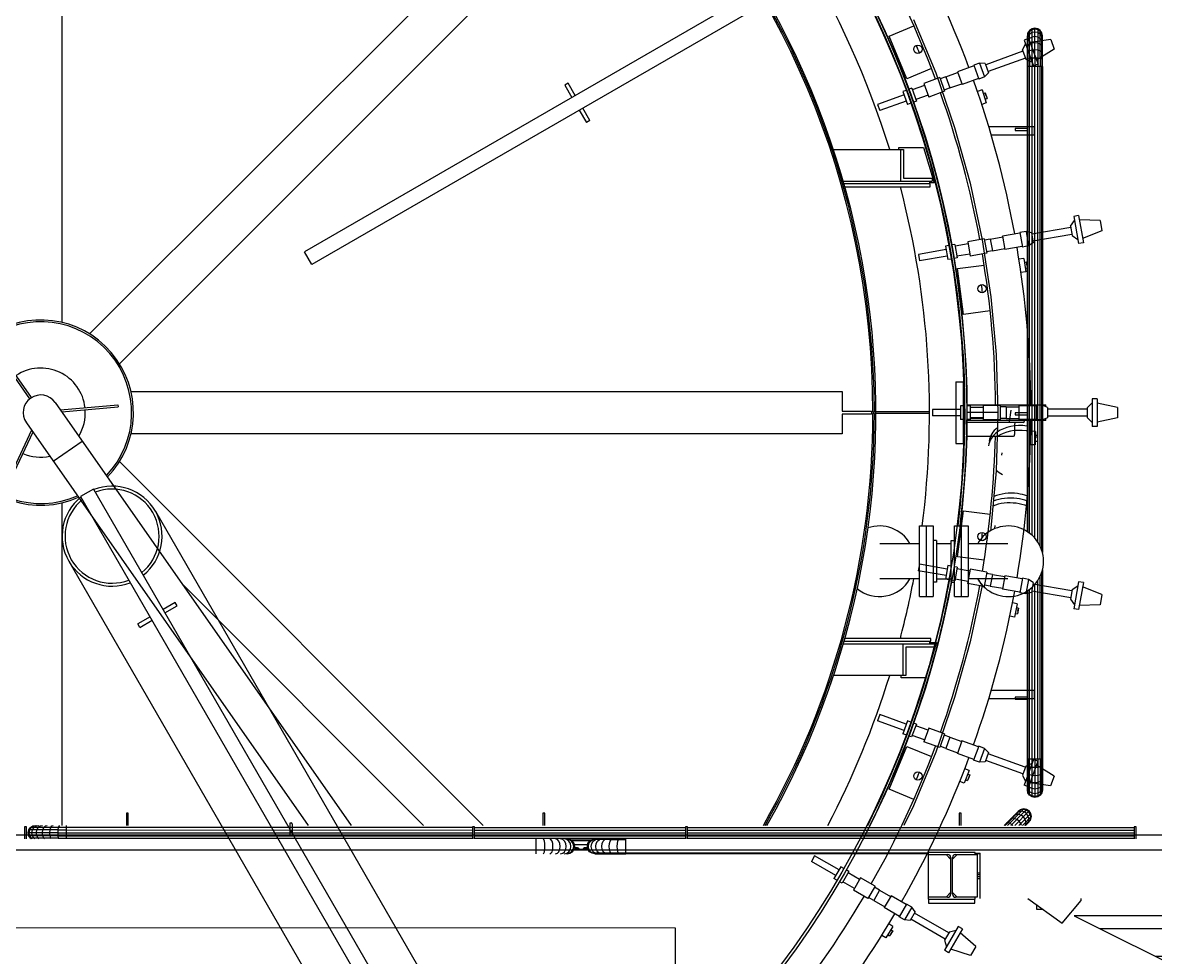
# Model space of a CAD drawing. Header units: metres. Extents: x 0 to 63075, y 0 to 44550.
# Drawn here: x 56861 to 57412, y 41382 to 41837 of the extents above; entities that cross this region are included whole.
import ezdxf

# ---------------------------------------------------------------- set-up
doc = ezdxf.new("R2010")
doc.units = ezdxf.units.M
doc.header["$LTSCALE"] = 75
for name, color, linetype in [('GSB', 7, 'Continuous'), ('ML6', 1, 'Continuous'), ('SDM', 7, 'Continuous'), ('SL1', 8, 'Continuous')]:
    doc.layers.add(name, color=color, linetype=linetype)
doc.styles.add('ROMANS', font='ROMANS.SHX')
doc.dimstyles.new('75___1-75', dxfattribs={"dimscale": 75, "dimtxt": 2.5, "dimasz": 2, "dimexe": 1.5, "dimexo": 1, "dimgap": 0.5, "dimtad": 1, "dimdec": 0, "dimzin": 12, "dimtxsty": 'ROMANS', "dimcen": 0, "dimclrd": 256, "dimclre": 256, "dimclrt": 3, "dimazin": 3, "dimtfac": 1, "dimtdec": 0, "dimtmove": 0, "dimatfit": 0, "dimfxl": 1, "dimlwd": -1, "dimlwe": -1, "dimarcsym": 0})

# ---------------------------------------------------------------- blocks, each defined once
blk = doc.blocks.new('A$C6bae614f')
at = {"layer": 'SL1'}
h = blk.add_hatch(dxfattribs=at)
h.set_pattern_fill('_USER', color=256, scale=90, angle=-0.0019, style=0, pattern_type=0)
h.set_pattern_definition([(359.99813, (316281.97, -18363.04), (0.00294, 90), [])])
h.paths.add_polyline_path([(399710.1, 50524), (396216.1, 50524.1), (396991.5, 50137.4), (397400.3, 49635.6), (398015.3, 49509.6), (398627.6, 49652.2), (399127.1, 50189.3)])
for p, q in [((392937.4, 54748.9), (392937.4, 52445.8)), ((393027.4, 52408.5), (394656, 54037)), ((394752.5, 53940.4), (393123.9, 52311.9)), ((395446.8, 53669.7), (393723.1, 52674.5)), ((395471, 53627.8), (393747.2, 52632.7)), ((395696.1, 53426.4), (395767.8, 53253.5)), ((395616.7, 53372.8), (395697, 53406.1)), ((396066.6, 53383.3), (396064.7, 53373.9)), ((396071.9, 53391.2), (396066.6, 53383.3)), ((396071.9, 53388.2), (396066.6, 53380.5)), ((396066.6, 53298.3), (396066.6, 53383.3)), ((396079.8, 53396.5), (396071.9, 53391.2)), ((396079.8, 53393.4), (396071.9, 53388.2)), ((396071.9, 53388.2), (396071.9, 53391.2)), ((396071.9, 53300), (396071.9, 53388.2)), ((396079.8, 53384.3), (396071.9, 53379.6)), ((396089.1, 53398.3), (396079.8, 53396.5)), ((396079.8, 53393.4), (396079.8, 53396.5)), ((396089.1, 53395.2), (396079.8, 53393.4)), ((396079.8, 53301.2), (396079.8, 53393.4)), ((396089.1, 53386), (396079.8, 53384.3)), ((396098.5, 53396.5), (396089.1, 53398.3)), ((396089.1, 53395.2), (396089.1, 53398.3)), ((396089.1, 53301.6), (396089.1, 53395.2)), ((396098.5, 53393.4), (396089.1, 53395.2)), ((396098.5, 53384.3), (396089.1, 53386)), ((396106.4, 53391.2), (396098.5, 53396.5)), ((396098.5, 53396.5), (396098.5, 53301.2)), ((396106.4, 53388.2), (396098.5, 53393.4)), ((396106.4, 53379.6), (396098.5, 53384.3)), ((396111.7, 53383.3), (396106.4, 53391.2)), ((396106.4, 53388.2), (396106.4, 53391.2)), ((396111.7, 53380.5), (396106.4, 53388.2)), ((396106.4, 53379.6), (396106.4, 53388.2)), ((396113.5, 53373.9), (396111.7, 53383.3)), ((396111.7, 53380.5), (396111.7, 53383.3)), ((395674.1, 53234.2), (395616.7, 53372.8)), ((396048.8, 53327.4), (396058.3, 53347.8)), ((396068.8, 53365.4), (396053.9, 53360)), ((396053.9, 53360), (396084.3, 53276.5)), ((396066.6, 53380.5), (396064.7, 53371.4)), ((396064.7, 53371.4), (396064.7, 53373.9)), ((396066.6, 53372.4), (396064.7, 53364)), ((396064.7, 53352.1), (396064.7, 53371.4)), ((396066.6, 53359.4), (396064.7, 53352.1)), ((396064.7, 53336.3), (396064.7, 53352.1)), ((396071.9, 53379.6), (396066.6, 53372.4)), ((396071.9, 53365.6), (396066.6, 53359.4)), ((396071.9, 53347), (396066.6, 53342.1)), ((396068.8, 53365.4), (396099.2, 53281.9)), ((396079.8, 53369.7), (396071.9, 53365.6)), ((396079.8, 53350.3), (396071.9, 53347)), ((396140.2, 53362), (396073.5, 53352.5)), ((396089.1, 53371.2), (396079.8, 53369.7)), ((396089.1, 53351.5), (396079.8, 53350.3)), ((396098.5, 53369.7), (396089.1, 53371.2)), ((396098.5, 53350.3), (396089.1, 53351.5)), ((396106.4, 53365.6), (396098.5, 53369.7)), ((396106.4, 53347), (396098.5, 53350.3)), ((396111.7, 53372.4), (396106.4, 53379.6)), ((396106.4, 53300), (396106.4, 53379.6)), ((396111.7, 53359.4), (396106.4, 53365.6)), ((396111.7, 53342.1), (396106.4, 53347)), ((396113.5, 53371.4), (396111.7, 53380.5)), ((396111.7, 53372.4), (396111.7, 53380.5)), ((396111.7, 53298.3), (396111.7, 53372.4)), ((396113.5, 53364), (396111.7, 53372.4)), ((396113.5, 53352.1), (396111.7, 53359.4)), ((396113.5, 53371.4), (396113.5, 53373.9)), ((396113.5, 53364), (396113.5, 53371.4)), ((396113.5, 53296.2), (396113.5, 53364)), ((396140.2, 53362), (396151.7, 53330.4)), ((396050.2, 53323.6), (395929.7, 53279.8)), ((396048.8, 53327.4), (396059.4, 53298.2)), ((396066.6, 53342.1), (396064.7, 53336.3)), ((396064.7, 53296.2), (396064.7, 53336.3)), ((396066.6, 53321.4), (396064.7, 53317.3)), ((396071.9, 53324.8), (396066.6, 53321.4)), ((396079.8, 53327.1), (396071.9, 53324.8)), ((396089.1, 53327.9), (396079.8, 53327.1)), ((396098.5, 53327.1), (396089.1, 53327.9)), ((396151.7, 53330.4), (396094.5, 53294.8)), ((396106.4, 53324.8), (396098.5, 53327.1)), ((396111.7, 53321.4), (396106.4, 53324.8)), ((396113.5, 53336.3), (396111.7, 53342.1)), ((396113.5, 53317.3), (396111.7, 53321.4)), ((395891.4, 53277), (395838, 53257.5)), ((395909.9, 53285.7), (395890.8, 53278.7)), ((395890.8, 53278.7), (395907.1, 53233.9)), ((395909.9, 53285.7), (395926.2, 53240.8)), ((395928.1, 53284.3), (395909.9, 53285.7)), ((395928.1, 53284.3), (395939.3, 53253.6)), ((396058.1, 53301.9), (395937.6, 53258.1)), ((396059.4, 53298.2), (396079.9, 53288.7)), ((396064.7, 53296.2), (396066.6, 53298.3)), ((396064.7, 53296.2), (396066.6, 53294.1)), ((396064.7, 53273.9), (396064.7, 53296.2)), ((396064.7, 51768.2), (396064.7, 53273.9)), ((396066.6, 53273.9), (396064.7, 53273.9)), ((396071.9, 53300), (396066.6, 53298.3)), ((396066.6, 53298.3), (396066.6, 53273.9)), ((396066.6, 51766.9), (396066.6, 53273.9)), ((396071.9, 53273.9), (396066.6, 53273.9)), ((396071.8, 51763.2), (396071.9, 53273.9)), ((396079.8, 53301.2), (396071.9, 53300)), ((396071.9, 53300), (396071.9, 53273.9)), ((396079.8, 53273.9), (396071.9, 53273.9)), ((396089.1, 53301.6), (396079.8, 53301.2)), ((396079.8, 53301.2), (396079.8, 53273.9)), ((396079.8, 51756.6), (396079.8, 53273.9)), ((396089.1, 53273.9), (396079.8, 53273.9)), ((396099.2, 53281.9), (396084.3, 53276.5)), ((396098.5, 53301.2), (396089.1, 53301.6)), ((396089.1, 53301.6), (396089.1, 53273.9)), ((396111.7, 53273.9), (396089.1, 53273.9)), ((396089.1, 51747), (396089.1, 53273.9)), ((396098.4, 51734.6), (396098.5, 53273.9)), ((396098.5, 53301.2), (396098.5, 53273.9)), ((396106.4, 53300), (396098.5, 53301.2)), ((396106.3, 51720.3), (396106.4, 53273.9)), ((396106.4, 53300), (396106.4, 53273.9)), ((396111.7, 53298.3), (396106.4, 53300)), ((396111.6, 51706.7), (396111.7, 53273.9)), ((396113.5, 53296.2), (396111.7, 53298.3)), ((396111.7, 53298.3), (396111.7, 53273.9)), ((396113.5, 53273.9), (396111.7, 53273.9)), ((396113.5, 53273.9), (396113.5, 53296.2)), ((396113.5, 53273.9), (396113.5, 51700.1)), ((395754.4, 53267.5), (395674.1, 53234.2)), ((395780.7, 53238.3), (395729.7, 53219.7)), ((395767.8, 53253.5), (395828.8, 53076.5)), ((395780.7, 53238.3), (395796.8, 53194.1)), ((395800.4, 53240.7), (395782.3, 53234.1)), ((395800.4, 53240.7), (395838.9, 53254.9)), ((395800.4, 53240.7), (395813.5, 53204.9)), ((395838, 53257.5), (395853, 53216.2)), ((395906.5, 53235.6), (395853, 53216.2)), ((395926.2, 53240.8), (395907.1, 53233.9)), ((395939.3, 53253.6), (395926.2, 53240.8)), ((394577.2, 53220.6), (394566.2, 53214.2)), ((394566.2, 53214.2), (394589.1, 53174.5)), ((394600.1, 53180.8), (394577.2, 53220.6)), ((395690, 53203.9), (395680.5, 53200.5)), ((395690, 53203.9), (395705.2, 53162.1)), ((395732, 53213.4), (395691.9, 53198.8)), ((395729.7, 53219.7), (395745.8, 53175.5)), ((395813.5, 53204.9), (395795.3, 53198.3)), ((395813.5, 53204.9), (395852.1, 53218.8)), ((395918, 53198.5), (395903, 53193.6)), ((395918, 53198.5), (395931.7, 53156.7)), ((395665.3, 53182.6), (395579.5, 53151.4)), ((395672.6, 53162.6), (395586.8, 53131.4)), ((395671.6, 53197.2), (395661.3, 53193.5)), ((395661.3, 53193.5), (395676.6, 53151.7)), ((395705.2, 53162.1), (395695.7, 53158.7)), ((395743.5, 53181.9), (395703.4, 53167.3)), ((395796.8, 53194.1), (395745.8, 53175.5)), ((395921.9, 53186.8), (395928.4, 53189)), ((395927.8, 53168.5), (395934.4, 53170.6)), ((395928.4, 53189), (395934.4, 53170.6)), ((395931.5, 53179.8), (395928.4, 53189)), ((395931.5, 53179.8), (395934.4, 53170.6)), ((394613.3, 53132.7), (394636.2, 53093)), ((394647.2, 53099.3), (394624.3, 53139)), ((395579.5, 53151.4), (395586.8, 53131.4)), ((395686.8, 53155.4), (395676.6, 53151.7)), ((395931.7, 53156.7), (395916.9, 53151.9)), ((394647.2, 53099.3), (394636.2, 53093)), ((395828.8, 53076.5), (395879.1, 52896.2)), ((396087.7, 53078.9), (395939.9, 53078.9)), ((395947.4, 53053.5), (396087.7, 53053.5)), ((396025.6, 53073.9), (396025.6, 53067.6)), ((396064.7, 53073.9), (396025.6, 53073.9)), ((396025.6, 53067.6), (396064.7, 53067.6)), ((396087.7, 53053.5), (396087.7, 53078.9)), ((395436.6, 53005.2), (395663.8, 53005.2)), ((395647.9, 53012.2), (395727.9, 53012.2)), ((395647.9, 53005.2), (395647.9, 53012.2)), ((395654.2, 53005.2), (395654.2, 52903.6)), ((395663.8, 53005.2), (395663.8, 52913.1)), ((395727.9, 53012.2), (395762.9, 52897.2)), ((395663.8, 52913.1), (395755.8, 52913.1)), ((395755.8, 52913.1), (395755.8, 52903.6)), ((395468.1, 52903.6), (395755.8, 52903.6)), ((395750.1, 52894), (395470.8, 52894.1)), ((395473.5, 52884.5), (395750.1, 52884.5)), ((395747.6, 52903.6), (395747.6, 52894)), ((395762.9, 52897.2), (395747.6, 52897.2)), ((395750.1, 52884.5), (395750.1, 52894)), ((395879.1, 52896.2), (395918.4, 52713.1)), ((396204.3, 52757.4), (396217.3, 52775.8)), ((396230.6, 52791.4), (396215, 52788.6)), ((396215, 52788.6), (396230.4, 52701.1)), ((396230.6, 52791.4), (396246, 52703.8)), ((396300.3, 52775.6), (396233, 52777.8)), ((396300.3, 52775.6), (396306.1, 52742.5)), ((395944.7, 52715.2), (395985, 52722.5)), ((396040.6, 52735.1), (395984.5, 52725.2)), ((395984.5, 52725.2), (395992.2, 52681.9)), ((396060.3, 52740.5), (396040.3, 52736.9)), ((396040.3, 52736.9), (396048.6, 52689.9)), ((396060.3, 52740.5), (396068.6, 52693.4)), ((396078, 52735.9), (396060.3, 52740.5)), ((396078, 52735.9), (396083.6, 52703.8)), ((396205, 52753.5), (396078.8, 52731.2)), ((396209, 52730.7), (396082.8, 52708.5)), ((396204.3, 52757.4), (396209.7, 52726.8)), ((396209.7, 52726.8), (396228.2, 52713.9)), ((396306.1, 52742.5), (396243.6, 52717.4)), ((395810.2, 52694.7), (395799.5, 52692.8)), ((395799.5, 52692.8), (395807.2, 52649)), ((395829.5, 52698.1), (395819.6, 52696.4)), ((395829.5, 52698.1), (395837.3, 52654.3)), ((395872.5, 52700.2), (395830.5, 52692.7)), ((395924.8, 52716.2), (395871.4, 52706.8)), ((395871.4, 52706.8), (395879.5, 52660.5)), ((395918.4, 52713.1), (395946.5, 52528.1)), ((395924.8, 52716.2), (395933, 52669.9)), ((395944.7, 52715.2), (395925.6, 52711.8)), ((395944.7, 52715.2), (395951.3, 52677.7)), ((395951.3, 52677.7), (395991.7, 52684.6)), ((396048.2, 52691.8), (395992.2, 52681.9)), ((396068.6, 52693.4), (396048.6, 52689.9)), ((396083.6, 52703.8), (396068.6, 52693.4)), ((396246, 52703.8), (396230.4, 52701.1)), ((393747.2, 52632.7), (393723.1, 52674.5)), ((395801.5, 52681.4), (395711.6, 52665.6)), ((395711.6, 52665.6), (395715.3, 52644.6)), ((395805.2, 52660.5), (395715.3, 52644.6)), ((395818, 52650.9), (395807.2, 52649)), ((395837.3, 52654.3), (395827.3, 52652.6)), ((395878.4, 52667.1), (395836.3, 52659.7)), ((395933, 52669.9), (395879.5, 52660.5)), ((395951.3, 52677.7), (395932.2, 52674.3)), ((396053.2, 52653.2), (396037.5, 52651)), ((396053.2, 52653.2), (396059.3, 52609.7)), ((395838.6, 52620.1), (395924.8, 52631.5)), ((395858.2, 52471.4), (395838.6, 52620.1)), ((396054.9, 52641), (396061.7, 52642)), ((396057.6, 52621.9), (396064.4, 52622.8)), ((396061.7, 52642), (396064.4, 52622.8)), ((396063.1, 52632.4), (396061.7, 52642)), ((396063.1, 52632.4), (396064.4, 52622.8)), ((396059.3, 52609.7), (396044, 52607.5)), ((395946.5, 52528.1), (395963.5, 52341.6)), ((395944.4, 52482.8), (395858.2, 52471.4)), ((392833.7, 52198.6), (392722.6, 52357.3)), ((392838.9, 52202.3), (392727.8, 52360.9)), ((395963.5, 52341.6), (395969.1, 52154.5)), ((395832.5, 52253.5), (395857.9, 52253.5)), ((395832.5, 52253.5), (395832.5, 52053.5)), ((395857.9, 52053.5), (395857.9, 52253.5)), ((393161.2, 52221.9), (395464.3, 52221.8)), ((395464.3, 52221.8), (395464.3, 52158.3)), ((392838.9, 52202.3), (392833.7, 52198.6)), ((392915.9, 52186.4), (393874.7, 50817)), ((392932.7, 52162.4), (393118.7, 52178.7)), ((392936.9, 52156.4), (393119.3, 52172.3)), ((393118.7, 52178.7), (393119.3, 52172.3)), ((395848.6, 52175.8), (395848.6, 52131.3)), ((395859.5, 52175.8), (395848.6, 52175.8)), ((395869, 52178.9), (396124.1, 52178.9)), ((395879.1, 52175.8), (395869, 52175.8)), ((395879.1, 52175.8), (395879.1, 52131.3)), ((395921.8, 52177), (395921.8, 52130)), ((395976.1, 52177), (395921.8, 52177)), ((395976.1, 52177), (395976.1, 52130)), ((395995.5, 52172.6), (395976.1, 52172.6)), ((395995.5, 52172.6), (396036.5, 52172.7)), ((395995.5, 52172.6), (395995.5, 52134.5)), ((396036.5, 52175.5), (396036.5, 52131.5)), ((396093.4, 52175.5), (396036.5, 52175.5)), ((396093.4, 52177.4), (396093.4, 52129.7)), ((396113.7, 52177.4), (396093.4, 52177.4)), ((396113.7, 52177.4), (396113.7, 52129.7)), ((396130.3, 52169.8), (396113.7, 52177.4)), ((396124.1, 52172.7), (396124.1, 52178.9)), ((396258.5, 52169.1), (396274.4, 52185)), ((396274.4, 52198), (396274.4, 52109.1)), ((396290.3, 52198), (396274.4, 52198)), ((396290.3, 52198), (396290.3, 52109.1)), ((396356.2, 52170.3), (396290.3, 52184.2)), ((395464.3, 52158.3), (395559.6, 52158.3)), ((395464.3, 52148.8), (395464.3, 52085.3)), ((395559.6, 52148.8), (395464.3, 52148.8)), ((395559.6, 52158.3), (395559.6, 52148.8)), ((395564.3, 52155.9), (395569.1, 52155.9)), ((395569.1, 52151.2), (395564.3, 52151.2)), ((395574.1, 52156.7), (395747.6, 52156.7)), ((395747.6, 52150.4), (395574.1, 52150.4)), ((395757.3, 52164.2), (395757.3, 52142.9)), ((395848.6, 52164.1), (395757.3, 52164.2)), ((395848.6, 52142.9), (395757.3, 52142.9)), ((395969.1, 52153.5), (395869.1, 52153.5)), ((395921.8, 52170.3), (395879.1, 52170.3)), ((395921.8, 52136.8), (395879.1, 52136.8)), ((395921.8, 52134.5), (395879.1, 52134.5)), ((395969.1, 52152.5), (395963.4, 51965.4)), ((395969.1, 52154.5), (395969.1, 52153.5)), ((395969.1, 52153.5), (395969.1, 52152.5)), ((395995.5, 52134.5), (395976.1, 52134.5)), ((395995.5, 52134.5), (396036.5, 52134.3)), ((396007, 52123), (396012.3, 52161.4)), ((396025.6, 52152.8), (396025.6, 52146.5)), ((396064.7, 52152.8), (396025.6, 52152.8)), ((396025.6, 52146.5), (396064.7, 52146.5)), ((396130.3, 52137.2), (396113.7, 52129.7)), ((396124.1, 52128.1), (396124.1, 52134.4)), ((396130.3, 52169.8), (396130.3, 52137.2)), ((396258.5, 52165.1), (396130.3, 52165.1)), ((396258.5, 52142), (396130.3, 52142)), ((396258.5, 52169.1), (396258.5, 52138)), ((396258.5, 52138), (396274.4, 52122.1)), ((396356.2, 52136.7), (396290.3, 52122.9)), ((396356.2, 52170.3), (396356.2, 52136.7)), ((392822.3, 52120.9), (393735.2, 50817)), ((395859.5, 52131.3), (395848.6, 52131.3)), ((396051.4, 52121.8), (395868.9, 52121.8)), ((395879.1, 52131.3), (395869, 52131.3)), ((396124.1, 52128.1), (395869, 52128.1)), ((395976.1, 52130), (395921.8, 52130)), ((396023.5, 52115.8), (396023.5, 52082.3)), ((396093.4, 52131.5), (396036.5, 52131.5)), ((396054.9, 52126.8), (396054.9, 52128.1)), ((396113.7, 52129.7), (396093.4, 52129.7)), ((396290.3, 52109.1), (396274.4, 52109.1)), ((392839.1, 52096.8), (392760.2, 51927.6)), ((392843.3, 52090.8), (392766, 51925)), ((392940.8, 52017.8), (393003.3, 52061.6)), ((395464.3, 52085.3), (393161.2, 52085.4)), ((395868.1, 52077.3), (396020, 52077.3)), ((396091.5, 52092.7), (396075.7, 52093.3)), ((396091.5, 52092.7), (396090, 52048.8)), ((396090.5, 52061.1), (396097.4, 52060.8)), ((396091.1, 52080.4), (396098, 52080.2)), ((396098, 52080.2), (396097.4, 52060.8)), ((396097.8, 52070.5), (396097.4, 52060.8)), ((396097.8, 52070.5), (396098, 52080.2)), ((395832.5, 52053.5), (395857.9, 52053.5)), ((396090, 52048.8), (396074.6, 52049.3)), ((392909.7, 51996), (392940.8, 52017.8)), ((393123.9, 51995.3), (394302.2, 50817)), ((395981.9, 52016.1), (395983, 52023.8)), ((395963.4, 51965.4), (395946.5, 51779)), ((393040, 51905.9), (392998.2, 51881.7)), ((392998.2, 51881.7), (394343.3, 49551.7)), ((393040, 51905.9), (394385.1, 49575.9)), ((392937.4, 51861.5), (392937.3, 50817)), ((393240.3, 51834.6), (394502.3, 49648.5)), ((395838.6, 51686.9), (395858.2, 51835.7)), ((395858.2, 51835.7), (395944.4, 51824.3)), ((395715.1, 51557.9), (395715.2, 51786.5)), ((395715.2, 51786.5), (395759.8, 51786.5)), ((395737.5, 51557.9), (395737.5, 51786.5)), ((395759.8, 51786.5), (395759.8, 51557.9)), ((395828.3, 51786.5), (395873, 51786.5)), ((395828.3, 51557.9), (395828.3, 51786.5)), ((395850.7, 51786.5), (395850.7, 51557.9)), ((395873, 51786.5), (395873, 51557.9)), ((395946.5, 51779), (395945.3, 51771)), ((395959.5, 51778), (395960.9, 51787.6)), ((395770.8, 51739.6), (395759.8, 51739.6)), ((395770.8, 51739.6), (395770.8, 51604.7)), ((395817.4, 51604.7), (395817.4, 51739.6)), ((395817.4, 51739.6), (395828.3, 51739.6)), ((395586.5, 51729.3), (395715.1, 51729.3)), ((395770.8, 51729.3), (395817.4, 51729.3)), ((395873, 51729.3), (396001.6, 51729.3)), ((392959.8, 51672.7), (394221.9, 49486.6)), ((395715.2, 51662.5), (395711.5, 51641.5)), ((395805.2, 51646.6), (395715.2, 51662.5)), ((395807.2, 51658.1), (395799.5, 51614.2)), ((395817.9, 51656.2), (395807.2, 51658.1)), ((395924.8, 51675.6), (395838.6, 51686.9)), ((395801.5, 51625.7), (395711.5, 51641.5)), ((395837.2, 51652.8), (395827.3, 51654.5)), ((395837.2, 51652.8), (395829.5, 51608.9)), ((395878.3, 51640), (395836.3, 51647.4)), ((395879.5, 51646.6), (395871.3, 51600.3)), ((395933, 51637.1), (395879.5, 51646.6)), ((395933, 51637.1), (395924.8, 51590.9)), ((395951.3, 51629.4), (395932.2, 51632.8)), ((395951.3, 51629.4), (395944.6, 51591.9)), ((395951.3, 51629.4), (395991.7, 51622.4)), ((395992.2, 51625.2), (395984.5, 51581.9)), ((396048.2, 51615.3), (395992.2, 51625.2)), ((396106.3, 51031.7), (396106.3, 51624.1)), ((396111.6, 51031.7), (396111.6, 51637.7)), ((396113.5, 51644.2), (396113.5, 51031.7)), ((394109.1, 50817), (393327.3, 51598.9)), ((395715.1, 51615), (395586.5, 51615)), ((395770.8, 51604.7), (395759.8, 51604.7)), ((395770.8, 51615), (395817.4, 51615)), ((395810.2, 51612.3), (395799.5, 51614.2)), ((395817.4, 51604.7), (395828.3, 51604.7)), ((395829.5, 51608.9), (395819.6, 51610.7)), ((395872.5, 51606.9), (395830.4, 51614.3)), ((395924.8, 51590.9), (395871.3, 51600.3)), ((396001.6, 51615), (395873, 51615)), ((395918.3, 51593.9), (395879, 51410.9)), ((395918.5, 51594.9), (395918.3, 51593.9)), ((395944.6, 51591.9), (395925.6, 51595.2)), ((395944.6, 51591.9), (395985, 51584.6)), ((396048.5, 51617.2), (396040.2, 51570.1)), ((396068.5, 51613.6), (396048.5, 51617.2)), ((396068.5, 51613.6), (396060.2, 51566.6)), ((396083.6, 51603.3), (396068.5, 51613.6)), ((396083.6, 51603.3), (396077.9, 51571.2)), ((396079.7, 51031.7), (396079.7, 51587.8)), ((396209, 51576.3), (396082.8, 51598.6)), ((396089.1, 51031.7), (396089.1, 51597.4)), ((396098.4, 51031.7), (396098.4, 51609.8)), ((396209.7, 51580.3), (396228.1, 51593.2)), ((396230.4, 51606), (396215, 51518.4)), ((396246, 51603.2), (396230.4, 51606)), ((396246, 51603.2), (396230.5, 51515.7)), ((396306.1, 51564.5), (396243.6, 51589.7)), ((395715.1, 51557.9), (395759.8, 51557.9)), ((395828.3, 51557.9), (395873, 51557.9)), ((396040.6, 51572), (395984.5, 51581.9)), ((396060.2, 51566.6), (396040.2, 51570.1)), ((396077.9, 51571.2), (396060.2, 51566.6)), ((396064.7, 51031.7), (396064.7, 51576.2)), ((396066.5, 51031.7), (396066.5, 51577.4)), ((396071.8, 51031.7), (396071.8, 51581.2)), ((396205, 51553.6), (396078.8, 51575.8)), ((396209.7, 51580.3), (396204.3, 51549.7)), ((396204.3, 51549.7), (396217.2, 51531.2)), ((396306.1, 51564.5), (396300.3, 51531.4)), ((393304.7, 51539.1), (393265, 51516.2)), ((393271.3, 51505.2), (393311.1, 51528.1)), ((393311.1, 51528.1), (393304.7, 51539.1)), ((396032, 51534.1), (396016.5, 51537.4)), ((396032, 51534.1), (396022.9, 51491.1)), ((396029.4, 51522), (396036.2, 51520.6)), ((396036.2, 51520.6), (396032.2, 51501.7)), ((396034.3, 51511.1), (396032.2, 51501.7)), ((396034.3, 51511.1), (396036.2, 51520.6)), ((396230.5, 51515.7), (396215, 51518.4)), ((396300.3, 51531.4), (396232.9, 51529.2)), ((393223.2, 51492), (393183.5, 51469.1)), ((393189.8, 51458.1), (393229.5, 51481)), ((396022.9, 51491.1), (396007.7, 51494.3)), ((396025.5, 51503.1), (396032.2, 51501.7)), ((393189.8, 51458.1), (393183.5, 51469.1)), ((395763.4, 51403.5), (395468, 51403.5)), ((395470.7, 51413), (395752.5, 51413)), ((395752.5, 51422.6), (395473.4, 51422.6)), ((395661.8, 51403.5), (395661.8, 51301.9)), ((395770.8, 51409.5), (395735.8, 51294.5)), ((395747.6, 51413), (395747.6, 51403.5)), ((395747.6, 51409.5), (395770.8, 51409.5)), ((395752.5, 51413), (395752.5, 51422.6)), ((395763.4, 51403.5), (395763.4, 51394)), ((395879, 51410.9), (395828.8, 51230.6)), ((395671.3, 51394), (395671.3, 51301.9)), ((395763.4, 51394), (395671.3, 51394)), ((395671.3, 51301.9), (395436.5, 51301.9)), ((395655.8, 51294.5), (395655.8, 51301.9)), ((395735.8, 51294.5), (395655.8, 51294.5)), ((395828.8, 51230.6), (395767.7, 51053.6)), ((395939.8, 51228.1), (396087.6, 51228.1)), ((396087.6, 51253.5), (395947.4, 51253.5)), ((396025.6, 51231.7), (396025.6, 51225.4)), ((396064.7, 51231.7), (396025.6, 51231.7)), ((396025.6, 51225.4), (396064.7, 51225.4)), ((396087.6, 51228.1), (396087.6, 51253.5)), ((395586.7, 51175.7), (395579.4, 51155.7)), ((395665.3, 51124.5), (395579.4, 51155.7)), ((395672.5, 51144.5), (395586.7, 51175.7)), ((395676.5, 51155.4), (395661.3, 51113.6)), ((395686.8, 51151.7), (395676.5, 51155.4)), ((395705.2, 51145), (395689.9, 51103.2)), ((395705.2, 51145), (395695.7, 51148.4)), ((395671.5, 51109.9), (395661.3, 51113.6)), ((395731.9, 51093.7), (395691.8, 51108.3)), ((395743.4, 51125.2), (395703.3, 51139.8)), ((395745.7, 51131.5), (395729.6, 51087.4)), ((395796.7, 51113), (395745.7, 51131.5)), ((395796.7, 51113), (395780.7, 51068.8)), ((395813.4, 51102.2), (395795.2, 51108.8)), ((395616.6, 50934.3), (395674, 51072.9)), ((395674, 51072.9), (395754.3, 51039.6)), ((395689.9, 51103.2), (395680.5, 51106.6)), ((395780.7, 51068.8), (395729.6, 51087.4)), ((395800.4, 51066.4), (395782.2, 51073)), ((395813.4, 51102.2), (395800.4, 51066.4)), ((395813.4, 51102.2), (395852, 51088.3)), ((395852.9, 51090.9), (395837.9, 51049.6)), ((395906.4, 51071.4), (395852.9, 51090.9)), ((395907.1, 51073.2), (395890.7, 51028.3)), ((395926.2, 51066.3), (395907.1, 51073.2)), ((395767.7, 51053.6), (395696, 50880.7)), ((395800.4, 51066.4), (395838.9, 51052.2)), ((395891.4, 51030.1), (395837.9, 51049.6)), ((395926.2, 51066.3), (395909.8, 51021.4)), ((395939.2, 51053.5), (395926.2, 51066.3)), ((395939.2, 51053.5), (395928, 51022.8)), ((396058, 51005.2), (395937.6, 51049)), ((395876.4, 50994.2), (395861.7, 51000.2)), ((395909.8, 51021.4), (395890.7, 51028.3)), ((395928, 51022.8), (395909.8, 51021.4)), ((396050.1, 50983.4), (395929.7, 51027.3)), ((396059.4, 51008.9), (396048.7, 50979.7)), ((396084.2, 51030.6), (396053.8, 50947.1)), ((396059.4, 51008.9), (396079.8, 51018.4)), ((396064.7, 50934.2), (396064.7, 51031.7)), ((396113.5, 51031.7), (396064.7, 51031.7)), ((396066.5, 51007.4), (396064.7, 51009.5)), ((396066.5, 51031.7), (396066.5, 50922.4)), ((396071.8, 51005.6), (396066.5, 51007.4)), ((396099.1, 51025.2), (396068.7, 50941.7)), ((396071.8, 50917.4), (396071.8, 51031.7)), ((396079.7, 51004.4), (396071.8, 51005.6)), ((396079.7, 50912.2), (396079.7, 51031.7)), ((396089.1, 51004), (396079.7, 51004.4)), ((396099.1, 51025.2), (396084.2, 51030.6)), ((396089.1, 51031.7), (396089.1, 50907.3)), ((396098.4, 51004.4), (396089.1, 51004)), ((396151.6, 50976.7), (396094.4, 51012.2)), ((396098.4, 51031.7), (396098.4, 50909.2)), ((396106.3, 51005.6), (396098.4, 51004.4)), ((396106.3, 51031.7), (396106.3, 50914.5)), ((396111.6, 51007.4), (396106.3, 51005.6)), ((396111.6, 50925.1), (396111.6, 51031.7)), ((396113.5, 51009.5), (396111.6, 51007.4)), ((396113.5, 51031.7), (396113.5, 50934.2)), ((395876.4, 50994.2), (395859.9, 50953.5)), ((395864.5, 50964.9), (395870.9, 50962.3)), ((395878.2, 50980.2), (395870.9, 50962.3)), ((395874.6, 50971.3), (395870.9, 50962.3)), ((395871.7, 50982.8), (395878.2, 50980.2)), ((395874.6, 50971.3), (395878.2, 50980.2)), ((396048.7, 50979.7), (396058.3, 50959.3)), ((396066.5, 50984.3), (396064.7, 50988.3)), ((396066.5, 50963.5), (396064.7, 50969.4)), ((396071.8, 50980.8), (396066.5, 50984.3)), ((396071.8, 50958.6), (396066.5, 50963.5)), ((396079.7, 50978.5), (396071.8, 50980.8)), ((396089.1, 50977.7), (396079.7, 50978.5)), ((396098.4, 50978.5), (396089.1, 50977.7)), ((396106.3, 50980.8), (396098.4, 50978.5)), ((396111.6, 50984.3), (396106.3, 50980.8)), ((396106.3, 50958.6), (396111.6, 50963.5)), ((396110.3, 50962.3), (396111.6, 50960.8)), ((396113.5, 50988.3), (396111.6, 50984.3)), ((396113.5, 50969.4), (396111.6, 50963.5)), ((396151.6, 50976.7), (396140.1, 50945.1)), ((395696.9, 50901), (395616.6, 50934.3)), ((395859.9, 50953.5), (395845.6, 50959.3)), ((396068.7, 50941.7), (396053.8, 50947.1)), ((396066.5, 50946.2), (396064.7, 50953.5)), ((396066.5, 50933.2), (396064.7, 50941.6)), ((396066.5, 50925.1), (396064.7, 50934.2)), ((396064.7, 50934.2), (396064.7, 50931.7)), ((396066.5, 50922.4), (396064.7, 50931.7)), ((396071.8, 50940), (396066.5, 50946.2)), ((396071.8, 50926.1), (396066.5, 50933.2)), ((396071.8, 50917.4), (396066.5, 50925.1)), ((396079.7, 50955.3), (396071.8, 50958.6)), ((396079.7, 50935.9), (396071.8, 50940)), ((396079.7, 50921.3), (396071.8, 50926.1)), ((396140.1, 50945.1), (396073.4, 50954.6)), ((396089.1, 50954.2), (396079.7, 50955.3)), ((396089.1, 50934.5), (396079.7, 50935.9)), ((396098.4, 50955.3), (396089.1, 50954.2)), ((396098.4, 50935.9), (396089.1, 50934.5)), ((396106.3, 50958.6), (396098.4, 50955.3)), ((396106.3, 50940), (396098.4, 50935.9)), ((396106.3, 50926.1), (396098.4, 50921.3)), ((396106.3, 50957.2), (396111.6, 50950)), ((396106.3, 50951), (396110.5, 50944.9)), ((396106.3, 50949), (396109.7, 50944)), ((396111.6, 50946.2), (396106.3, 50940)), ((396111.6, 50933.2), (396106.3, 50926.1)), ((396111.6, 50925.1), (396106.3, 50917.4)), ((396113.5, 50953.5), (396111.6, 50946.2)), ((396111.6, 50933.2), (396113.5, 50941.6)), ((396113.5, 50934.2), (396111.6, 50925.1)), ((396113.5, 50931.7), (396111.6, 50922.4)), ((396111.6, 50925.1), (396111.6, 50922.4)), ((396112.4, 50936.9), (396113.2, 50933)), ((396112.7, 50938.1), (396113.5, 50934.2)), ((396113.5, 50931.7), (396113.5, 50934.2)), ((396071.8, 50914.5), (396066.5, 50922.4)), ((396079.7, 50912.2), (396071.8, 50917.4)), ((396071.8, 50917.4), (396071.8, 50914.5)), ((396079.7, 50909.2), (396071.8, 50914.5)), ((396089.1, 50919.6), (396079.7, 50921.3)), ((396089.1, 50910.4), (396079.7, 50912.2)), ((396079.7, 50912.2), (396079.7, 50909.2)), ((396089.1, 50907.3), (396079.7, 50909.2)), ((396098.4, 50921.3), (396089.1, 50919.6)), ((396098.4, 50912.2), (396089.1, 50910.4)), ((396098.4, 50909.2), (396089.1, 50907.3)), ((396106.3, 50917.4), (396098.4, 50912.2)), ((396106.3, 50914.5), (396098.4, 50909.2)), ((396111.6, 50922.4), (396106.3, 50914.5)), ((393146.2, 50856.1), (393146.2, 50817)), ((393152.6, 50856.1), (393146.2, 50856.1)), ((393152.6, 50817), (393152.6, 50856.1)), ((394495.2, 50856.1), (394495.2, 50817)), ((394501.6, 50856.1), (394495.2, 50856.1)), ((394501.6, 50817), (394501.6, 50856.1)), ((395696, 50880.7), (395665, 50816.9)), ((395844.2, 50856), (395844.2, 50816.9)), ((395850.6, 50856), (395844.2, 50856)), ((395850.6, 50816.9), (395850.6, 50856)), ((395989.8, 50816.9), (396034.7, 50861.8)), ((395992.4, 50816.9), (396042.4, 50867)), ((395999.9, 50816.9), (396045.5, 50862.6)), ((396011.1, 50816.9), (396054.5, 50860.3)), ((396027.5, 50852), (396021, 50848.2)), ((396024.3, 50816.9), (396068.8, 50861.4)), ((396035.6, 50852.7), (396027.5, 50852)), ((396036.7, 50861.3), (396029.5, 50856.6)), ((396042.4, 50867), (396034.7, 50861.8)), ((396034.7, 50861.8), (396036.5, 50863.6)), ((396044.1, 50850), (396035.6, 50852.7)), ((396044.4, 50868.9), (396036.5, 50863.6)), ((396045.5, 50862.6), (396036.7, 50861.3)), ((396074.1, 50853.5), (396037.5, 50816.9)), ((396042.4, 50867), (396044.4, 50868.9)), ((396051.6, 50868.7), (396042.4, 50867)), ((396053.7, 50870.8), (396044.4, 50868.9)), ((396045.5, 50862.6), (396051.6, 50868.7)), ((396054.5, 50860.3), (396045.5, 50862.6)), ((396051.6, 50868.7), (396053.7, 50870.8)), ((396060.9, 50866.7), (396051.6, 50868.7)), ((396063, 50868.9), (396053.7, 50870.8)), ((396054.5, 50860.3), (396060.9, 50866.7)), ((396062.2, 50854.9), (396054.5, 50860.3)), ((396060.9, 50866.7), (396063, 50868.9)), ((396068.8, 50861.4), (396060.9, 50866.7)), ((396067.7, 50847.1), (396062.2, 50854.9)), ((396071, 50863.6), (396063, 50868.9)), ((396068.8, 50861.4), (396071, 50863.6)), ((396074.1, 50853.5), (396068.8, 50861.4)), ((396076.2, 50855.7), (396071, 50863.6)), ((396074.1, 50853.5), (396076.2, 50855.7)), ((396076, 50844.3), (396074.1, 50853.5)), ((396078.1, 50846.4), (396076.2, 50855.7)), ((392835.3, 50809.9), (392843.2, 50815.2)), ((392838.2, 50809.9), (392846, 50815.2)), ((392843.2, 50815.2), (392852.6, 50817)), ((392846, 50815.2), (392855.1, 50817)), ((392846.9, 50809.9), (392854, 50815.2)), ((392854, 50815.2), (392862.5, 50817)), ((392860.9, 50809.9), (392867.1, 50815.2)), ((392867.1, 50815.2), (392874.4, 50817)), ((392879.4, 50809.9), (392884.4, 50815.2)), ((392884.4, 50815.2), (392890.2, 50817)), ((392901.7, 50809.9), (392905.1, 50815.2)), ((392905.1, 50815.2), (392909.2, 50817)), ((392926.5, 50809.9), (392928.2, 50815.2)), ((392928.2, 50815.2), (392930.3, 50817)), ((392952.6, 50815.2), (392952.6, 50817)), ((392952.6, 50809.9), (392952.6, 50815.2)), ((393676.9, 50785.9), (393676.9, 50825.5)), ((393676.9, 50825.5), (393680, 50825.5)), ((393683.2, 50822.3), (393683.2, 50785.9)), ((396000.6, 50825.1), (395996.4, 50823.6)), ((396006.8, 50823.8), (396000.6, 50825.1)), ((396014, 50819.9), (396006.8, 50823.8)), ((396015.3, 50839.8), (396009.8, 50837)), ((396017.5, 50816.9), (396014, 50819.9)), ((396022.5, 50839.5), (396015.3, 50839.8)), ((396030.4, 50836.3), (396022.5, 50839.5)), ((396037.8, 50830.5), (396030.4, 50836.3)), ((396043.6, 50823.1), (396037.8, 50830.5)), ((396046.2, 50816.9), (396043.6, 50823.1)), ((396051.8, 50844.4), (396044.1, 50850)), ((396048.7, 50816.9), (396078.1, 50846.4)), ((396057.3, 50836.8), (396051.8, 50844.4)), ((396056.2, 50816.9), (396068.6, 50829.4)), ((396056.7, 50817.5), (396058.5, 50818.6)), ((396060, 50828.3), (396057.3, 50836.8)), ((396059.4, 50820.2), (396057.5, 50816.9)), ((396058.8, 50816.9), (396064, 50822.1)), ((396059.4, 50820.2), (396060, 50828.3)), ((396064, 50822.1), (396068.6, 50829.4)), ((396064, 50822.1), (396069.2, 50827.3)), ((396069.9, 50838.2), (396067.7, 50847.1)), ((396068.6, 50829.4), (396069.9, 50838.2)), ((396068.6, 50829.4), (396074.3, 50835.1)), ((396069.2, 50827.3), (396074.3, 50835.1)), ((396069.2, 50827.3), (396071, 50829.1)), ((396071, 50829.1), (396076.2, 50837)), ((396074.3, 50835.1), (396076, 50844.3)), ((396074.3, 50835.1), (396076.2, 50837)), ((396076.2, 50837), (396078.1, 50846.4)), ((391398.6, 50786), (404849.7, 50785.5)), ((392816.5, 50812.6), (392816.5, 50773.5)), ((392822.8, 50812.6), (392816.5, 50812.6)), ((392822.8, 50773.5), (392822.8, 50812.6)), ((392828.2, 50792.6), (392830, 50802)), ((392924.9, 50792.6), (392828.2, 50792.6)), ((392830, 50783.3), (392828.2, 50792.6)), ((392830, 50802), (392835.3, 50809.9)), ((392925.3, 50802), (392830, 50802)), ((392835.3, 50775.4), (392830, 50783.3)), ((392925.3, 50783.3), (392830, 50783.3)), ((392831.3, 50792.6), (392833.1, 50802)), ((392833.1, 50783.3), (392831.3, 50792.6)), ((392833.1, 50802), (392838.2, 50809.9)), ((392838.2, 50775.4), (392833.1, 50783.3)), ((394267.7, 50809.8), (392835.3, 50809.9)), ((392840.5, 50792.6), (392842.1, 50802)), ((392842.1, 50783.3), (392840.5, 50792.6)), ((392842.1, 50802), (392846.9, 50809.9)), ((392846.9, 50775.4), (392842.1, 50783.3)), ((392855.3, 50792.6), (392856.7, 50802)), ((392856.7, 50783.3), (392855.3, 50792.6)), ((392856.7, 50802), (392860.9, 50809.9)), ((392860.9, 50775.4), (392856.7, 50783.3)), ((392875, 50792.6), (392876.2, 50802)), ((392876.2, 50783.3), (392875, 50792.6)), ((392876.2, 50802), (392879.4, 50809.9)), ((392879.4, 50775.4), (392876.2, 50783.3)), ((392898.6, 50792.6), (392899.4, 50802)), ((392899.4, 50783.3), (392898.6, 50792.6)), ((392899.4, 50802), (392901.7, 50809.9)), ((392901.7, 50775.4), (392899.4, 50783.3)), ((392924.9, 50792.6), (392925.3, 50802)), ((392925.3, 50783.3), (392924.9, 50792.6)), ((392924.9, 50792.6), (392952.6, 50792.6)), ((392925.3, 50802), (392926.5, 50809.9)), ((392925.3, 50802), (392952.6, 50802)), ((392926.5, 50775.4), (392925.3, 50783.3)), ((392925.3, 50783.3), (392952.6, 50783.3)), ((392952.6, 50802), (392952.6, 50809.9)), ((392952.6, 50792.6), (392952.6, 50802)), ((392952.6, 50802), (394267.7, 50801.9)), ((392952.6, 50783.3), (392952.6, 50792.6)), ((392952.6, 50792.6), (394267.7, 50792.6)), ((392952.6, 50783.3), (394267.7, 50783.3)), ((392952.6, 50775.4), (392952.6, 50783.3)), ((394267.7, 50812.6), (394267.7, 50773.5)), ((394274.1, 50812.6), (394267.7, 50812.6)), ((394274.1, 50773.5), (394274.1, 50812.6)), ((394274.1, 50809.8), (394957.7, 50809.8)), ((394274.1, 50801.9), (394957.7, 50801.9)), ((394274.1, 50792.6), (394957.7, 50792.6)), ((394274.1, 50783.3), (394957.7, 50783.2)), ((394957.7, 50812.6), (394957.7, 50773.5)), ((394964.1, 50812.6), (394957.7, 50812.6)), ((394964.1, 50773.5), (394964.1, 50812.6)), ((394964.1, 50809.8), (396410.2, 50809.8)), ((394964.1, 50801.9), (396410.2, 50801.9)), ((394964.1, 50792.6), (396410.2, 50792.5)), ((394964.1, 50783.2), (396410.2, 50783.2)), ((396410.2, 50812.5), (396410.2, 50773.4)), ((396416.6, 50812.5), (396410.2, 50812.5)), ((396416.6, 50773.4), (396416.6, 50812.5)), ((392926.5, 50775.4), (392835.3, 50775.4)), ((392838.1, 50773.5), (392835.3, 50775.4)), ((392840.9, 50773.5), (392838.2, 50775.4)), ((392849.4, 50773.5), (392846.9, 50775.4)), ((392863, 50773.5), (392860.9, 50775.4)), ((392881.2, 50773.5), (392879.4, 50775.4)), ((392902.9, 50773.5), (392901.7, 50775.4)), ((392926.5, 50775.4), (392952.6, 50775.4)), ((392927.1, 50773.5), (392926.5, 50775.4)), ((392952.6, 50775.4), (394267.7, 50775.3)), ((392952.6, 50773.5), (392952.6, 50775.4)), ((394274.1, 50775.3), (394957.7, 50775.3)), ((394474.1, 50771.6), (394474.1, 50773.5)), ((394474.1, 50766.3), (394474.1, 50771.6)), ((394474.1, 50758.4), (394474.1, 50766.3)), ((394474.1, 50749.1), (394474.1, 50758.4)), ((394474.1, 50739.7), (394474.1, 50749.1)), ((394498.4, 50771.6), (394496.3, 50773.5)), ((394500.2, 50766.3), (394498.4, 50771.6)), ((394501.4, 50758.4), (394500.2, 50766.3)), ((394501.8, 50749.1), (394501.4, 50758.4)), ((394501.4, 50739.7), (394501.8, 50749.1)), ((394521.5, 50771.6), (394517.5, 50773.5)), ((394525, 50766.3), (394521.5, 50771.6)), ((394527.3, 50758.4), (394525, 50766.3)), ((394528.1, 50749.1), (394527.3, 50758.4)), ((394527.3, 50739.7), (394528.1, 50749.1)), ((394542.3, 50771.6), (394536.4, 50773.5)), ((394547.2, 50766.3), (394542.3, 50771.6)), ((394550.5, 50758.4), (394547.2, 50766.3)), ((394551.6, 50749.1), (394550.5, 50758.4)), ((394550.5, 50739.7), (394551.6, 50749.1)), ((394559.6, 50771.6), (394552.3, 50773.5)), ((394565.8, 50766.3), (394559.6, 50771.6)), ((394572.6, 50771.6), (394564.2, 50773.5)), ((394569.9, 50758.4), (394565.8, 50766.3)), ((394571.3, 50749.1), (394569.9, 50758.4)), ((394569.9, 50739.7), (394571.3, 50749.1)), ((394580.7, 50771.6), (394571.6, 50773.5)), ((394579.7, 50766.3), (394572.6, 50771.6)), ((394583.4, 50771.6), (394574.1, 50773.5)), ((394584.5, 50758.4), (394579.7, 50766.3)), ((394588.4, 50766.3), (394580.7, 50771.6)), ((394591.3, 50766.3), (394583.4, 50771.6)), ((394586.2, 50749.1), (394584.5, 50758.4)), ((394584.5, 50739.7), (394586.2, 50749.1)), ((394585.8, 50770), (394652.4, 50770)), ((394593.6, 50758.4), (394588.4, 50766.3)), ((394649.6, 50768.2), (394588.6, 50768.2)), ((394589.5, 50767.6), (394648.7, 50767.6)), ((394596.6, 50758.4), (394591.3, 50766.3)), ((394595.4, 50749.1), (394593.6, 50758.4)), ((394593.6, 50739.7), (394595.4, 50749.1)), ((394598.5, 50749.1), (394596.6, 50758.4)), ((394596.6, 50739.7), (394598.5, 50749.1)), ((394597.3, 50755.1), (394640.9, 50755.1)), ((394605.4, 50744.1), (394597.5, 50744.1)), ((394605.4, 50739.1), (394600.4, 50744.1)), ((394605.5, 50739.1), (394600.5, 50744.1)), ((394610.7, 50742.6), (394602, 50742.6)), ((394636.1, 50742.6), (394627.4, 50742.6)), ((394640.7, 50744.1), (394632.6, 50744.1)), ((394637.6, 50744.1), (394632.6, 50739.1)), ((394639.7, 50749.1), (394641.5, 50758.4)), ((394641.5, 50739.7), (394639.7, 50749.1)), ((394641.5, 50758.4), (394646.8, 50766.3)), ((394642.8, 50749.1), (394644.6, 50758.4)), ((394644.6, 50739.7), (394642.8, 50749.1)), ((394644.6, 50758.4), (394649.8, 50766.3)), ((394646.8, 50766.3), (394654.7, 50771.6)), ((394649.8, 50766.3), (394657.5, 50771.6)), ((394652, 50749.1), (394653.7, 50758.4)), ((394653.7, 50739.7), (394652, 50749.1)), ((394653.7, 50758.4), (394658.4, 50766.3)), ((394654.7, 50771.6), (394664.1, 50773.5)), ((394716.6, 50771.6), (394654.7, 50771.6)), ((394657.5, 50771.6), (394666.6, 50773.5)), ((394658.4, 50766.3), (394665.6, 50771.6)), ((394701.7, 50773.5), (394664.1, 50773.5)), ((394665.6, 50771.6), (394674, 50773.5)), ((394666.8, 50749.1), (394668.3, 50758.4)), ((394668.3, 50739.7), (394666.8, 50749.1)), ((394668.3, 50758.4), (394672.4, 50766.3)), ((394672.4, 50766.3), (394678.6, 50771.6)), ((394678.6, 50771.6), (394685.9, 50773.5)), ((394686.5, 50749.1), (394687.7, 50758.4)), ((394687.7, 50739.7), (394686.5, 50749.1)), ((394687.7, 50758.4), (394691, 50766.3)), ((394691, 50766.3), (394695.9, 50771.6)), ((394695.9, 50771.6), (394701.7, 50773.5)), ((394701.7, 50773.5), (394720.7, 50773.5)), ((394710.1, 50749.1), (394710.9, 50758.4)), ((394710.9, 50739.7), (394710.1, 50749.1)), ((394710.9, 50758.4), (394713.2, 50766.3)), ((394713.2, 50766.3), (394716.6, 50771.6)), ((394716.6, 50771.6), (394720.7, 50773.5)), ((394716.6, 50771.6), (394739.8, 50771.6)), ((394720.7, 50773.5), (394741.8, 50773.5)), ((394736.4, 50749.1), (394736.8, 50758.4)), ((394736.8, 50739.7), (394736.4, 50749.1)), ((394736.8, 50758.4), (394738, 50766.3)), ((394738, 50766.3), (394739.8, 50771.6)), ((394739.8, 50771.6), (394741.8, 50773.5)), ((394739.8, 50771.6), (394764.1, 50771.6)), ((394741.8, 50773.5), (394764.1, 50773.5)), ((394764.1, 50771.6), (394764.1, 50773.5)), ((394764.1, 50766.3), (394764.1, 50771.6)), ((394764.1, 50758.4), (394764.1, 50766.3)), ((394764.1, 50749.1), (394764.1, 50758.4)), ((394764.1, 50739.7), (394764.1, 50749.1)), ((394964.1, 50775.3), (396410.2, 50775.3)), ((391398.6, 50737.7), (404849.7, 50737.3)), ((394474.1, 50731.8), (394474.1, 50739.7)), ((394474.1, 50726.5), (394474.1, 50731.8)), ((394474.1, 50724.7), (394474.1, 50726.5)), ((394496.3, 50724.7), (394498.4, 50726.5)), ((394498.4, 50726.5), (394500.2, 50731.8)), ((394500.2, 50731.8), (394501.4, 50739.7)), ((394517.5, 50724.7), (394521.5, 50726.5)), ((394521.5, 50726.5), (394525, 50731.8)), ((394525, 50731.8), (394527.3, 50739.7)), ((394536.4, 50724.7), (394542.3, 50726.5)), ((394542.3, 50726.5), (394547.2, 50731.8)), ((394547.2, 50731.8), (394550.5, 50739.7)), ((394552.3, 50724.7), (394559.6, 50726.5)), ((394559.6, 50726.5), (394565.8, 50731.8)), ((394564.2, 50724.7), (394572.6, 50726.5)), ((394565.8, 50731.8), (394569.9, 50739.7)), ((394571.6, 50724.7), (394580.7, 50726.5)), ((394572.6, 50726.5), (394579.7, 50731.8)), ((394574.1, 50724.7), (394583.4, 50726.5)), ((394579.7, 50731.8), (394584.5, 50739.7)), ((394580.7, 50726.5), (394588.4, 50731.8)), ((394583.4, 50726.5), (394591.3, 50731.8)), ((394588.4, 50731.8), (394593.6, 50739.7)), ((394591.3, 50731.8), (394596.6, 50739.7)), ((394642, 50739.1), (394596.2, 50739.1)), ((394646.8, 50731.8), (394641.5, 50739.7)), ((394649.8, 50731.8), (394644.6, 50739.7)), ((394654.7, 50726.5), (394646.8, 50731.8)), ((394657.5, 50726.5), (394649.8, 50731.8)), ((394658.4, 50731.8), (394653.7, 50739.7)), ((395743.1, 50726.5), (394654.7, 50726.5)), ((394664.1, 50724.7), (394654.7, 50726.5)), ((394666.6, 50724.7), (394657.5, 50726.5)), ((394665.6, 50726.5), (394658.4, 50731.8)), ((394664.1, 50724.7), (394720.7, 50724.7)), ((394674, 50724.7), (394665.6, 50726.5)), ((394672.4, 50731.8), (394668.3, 50739.7)), ((394678.6, 50726.5), (394672.4, 50731.8)), ((394685.9, 50724.7), (394678.6, 50726.5)), ((394691, 50731.8), (394687.7, 50739.7)), ((394695.9, 50726.5), (394691, 50731.8)), ((394701.7, 50724.7), (394695.9, 50726.5)), ((394713.2, 50731.8), (394710.9, 50739.7)), ((394716.6, 50726.5), (394713.2, 50731.8)), ((394720.7, 50724.7), (394716.6, 50726.5)), ((394720.7, 50724.7), (394741.8, 50724.7)), ((394738, 50731.8), (394736.8, 50739.7)), ((394739.8, 50726.5), (394738, 50731.8)), ((394741.8, 50724.7), (394739.8, 50726.5)), ((394741.8, 50724.7), (394764.1, 50724.7)), ((394764.1, 50731.8), (394764.1, 50739.7)), ((394764.1, 50726.5), (394764.1, 50731.8)), ((394764.1, 50724.7), (394764.1, 50726.5)), ((395743.1, 50724.6), (394764.1, 50724.7)), ((395375.6, 50718.7), (395365, 50700.2)), ((395454.7, 50673), (395375.6, 50718.7)), ((395743.1, 50729.5), (395743.1, 50577.5)), ((395895.1, 50729.5), (395743.1, 50729.5)), ((395743.1, 50722.9), (395806.2, 50722.9)), ((395801.2, 50722.9), (395816.2, 50707.9)), ((395816.2, 50712.9), (395816.2, 50594.1)), ((395837, 50722.9), (395822, 50707.9)), ((395822, 50594.1), (395822, 50712.9)), ((395832, 50722.9), (395895.1, 50722.9)), ((395837, 50722.9), (395902, 50722.9)), ((395895.1, 50722.9), (395895.1, 50729.5)), ((395895.1, 50726.5), (395912, 50726.5)), ((395912, 50724.6), (395895.1, 50724.6)), ((395902, 50722.9), (395902, 50584.1)), ((395912, 50580.5), (395912, 50726.5)), ((395444.1, 50654.6), (395365, 50700.2)), ((395460.5, 50683.1), (395438.3, 50644.5)), ((395470, 50677.6), (395460.5, 50683.1)), ((395486.9, 50667.8), (395464.7, 50629.3)), ((395486.9, 50667.8), (395478.2, 50672.9)), ((395447.7, 50639.1), (395438.3, 50644.5)), ((395464.7, 50629.3), (395455.9, 50634.3)), ((395504.4, 50612.7), (395467.4, 50634)), ((395521.2, 50641.7), (395484.2, 50663.1)), ((395524.5, 50647.5), (395501, 50606.9)), ((395571.5, 50620.4), (395524.5, 50647.5)), ((395902, 50662.9), (395912, 50662.9)), ((395912, 50656.6), (395902, 50656.6)), ((395912, 50650.5), (395902, 50650.5)), ((395912, 50644.2), (395902, 50644.2)), ((395548.1, 50579.7), (395501, 50606.9)), ((395571.5, 50620.4), (395548.1, 50579.7)), ((395586.1, 50606.9), (395567, 50573.9)), ((395586.1, 50606.9), (395569.3, 50616.5)), ((395586.1, 50606.9), (395621.7, 50586.5)), ((395816.2, 50599.1), (395801.2, 50584.1)), ((395837, 50584.1), (395822, 50599.1)), ((395567, 50573.9), (395550.3, 50583.5)), ((395567, 50573.9), (395602.5, 50553.2)), ((395623.1, 50588.9), (395601.1, 50550.8)), ((395672.4, 50560.5), (395623.1, 50588.9)), ((395673.3, 50562.1), (395649.4, 50520.7)), ((395690.9, 50551.9), (395673.3, 50562.1)), ((395806.2, 50584.1), (395743.1, 50584.1)), ((395743.1, 50577.5), (395895.1, 50577.5)), ((395744.1, 50577.5), (395744.1, 50565)), ((395744.1, 50565), (395894.1, 50565)), ((395902, 50584.1), (395832, 50584.1)), ((395894.1, 50565), (395894.1, 50577.5)), ((395895.1, 50577.5), (395895.1, 50584.1)), ((396066.6, 50580.5), (396177.3, 50500.2)), ((396094.1, 50560.6), (396094.1, 50545.3)), ((396177.3, 50500.2), (396239.1, 50574)), ((396239.1, 50574), (396239.1, 50580.5)), ((395650.4, 50522.4), (395601.1, 50550.8)), ((395667, 50510.6), (395649.4, 50520.7)), ((395690.9, 50551.9), (395667, 50510.6)), ((395701.5, 50537.1), (395685.2, 50508.8)), ((395701.5, 50537.1), (395690.9, 50551.9)), ((395810.1, 50468.9), (395699.1, 50532.9)), ((396094.1, 50545.3), (396115.2, 50545.3)), ((394924.6, 50484.6), (390513.3, 50484.8)), ((394924.5, 48387.4), (394924.6, 50484.6)), ((395629.3, 50489.6), (395606.1, 50452.4)), ((395629.3, 50489.6), (395615.9, 50498.1)), ((395685.2, 50508.8), (395667, 50510.6)), ((395798.6, 50448.8), (395687.6, 50512.9)), ((395840.4, 50489.4), (395795.9, 50412.4)), ((395854.1, 50481.5), (395840.4, 50489.4)), ((395606.1, 50452.4), (395592.9, 50460.6)), ((395612.6, 50462.8), (395618.5, 50459.1)), ((395628.7, 50475.5), (395618.5, 50459.1)), ((395623.6, 50467.3), (395618.5, 50459.1)), ((395622.8, 50479.2), (395628.7, 50475.5)), ((395623.6, 50467.3), (395628.7, 50475.5)), ((395812.1, 50472.3), (395796.6, 50445.4)), ((395854.1, 50481.5), (395809.6, 50404.5)), ((395812.1, 50472.3), (395833.9, 50478.1)), ((395897.4, 50424.6), (395847.2, 50469.5)), ((395809.6, 50404.5), (395795.9, 50412.4)), ((395796.6, 50445.4), (395802.4, 50423.6)), ((395880.5, 50395.4), (395816.5, 50416.4)), ((395897.4, 50424.6), (395880.5, 50395.4))]:
    blk.add_line(p, q, dxfattribs=at)
blk.add_lwpolyline([(399710.1, 50524), (396216.1, 50524.1), (396991.5, 50137.4), (397400.3, 49635.6), (398015.3, 49509.6), (398627.6, 49652.2), (399127.1, 50189.3)], close=True, dxfattribs=at)
for centre, radius in [((392869.1, 52153.6), 3000), ((392869.1, 52153.6), 2990.5), ((395710.1, 53330.3), 13.5), ((395917.8, 52554.9), 13.5), ((395917.8, 51752.2), 13.5), ((395710, 50976.8), 13.5)]:
    blk.add_circle(centre, radius, dxfattribs=at)
for centre, radius, start, end in [((392869.1, 52153.6), 3000, 352.9702, 184.2441), ((392869.1, 52153.6), 2993.5, 352.9548, 75.0634), ((392869.1, 52153.6), 2878.5, 17.2072, 72.9874), ((392869.1, 52153.6), 2705, 330.3863, 210.6755), ((392869.1, 52153.6), 2700, 90.0486, 179.9476), ((392869.1, 52153.6), 2700, 0.0486, 89.9476), ((392869.1, 52153.6), 2695.2, 90.0487, 179.9475), ((392869.1, 52153.6), 2695.2, 0.0487, 89.9475), ((392869.1, 52153.6), 3207.1, 20.3912, 29.6051), ((392869.1, 52153.6), 3092.8, 20.4334, 29.5629), ((392869.1, 52153.6), 3075, 22.2466, 22.7497), ((392869.1, 52153.6), 3207.1, 10.3912, 19.6051), ((392869.1, 52153.6), 3092.8, 10.4334, 19.5629), ((392869.1, 52153.6), 2878.5, 352.6719, 14.7092), ((392869.1, 52153.6), 3207.1, 0.4519, 9.6051), ((392869.1, 52153.6), 3092.8, 0.4687, 9.5629), ((392869.1, 52153.6), 3075, 7.2466, 7.7497), ((392869.1, 52153.6), 300, 315.9801, 294.0162), ((392869.1, 52153.6), 294.3, 316.1943, 293.8019), ((392869.1, 52153.6), 144.3, 6.2586, 123.7376), ((392869.1, 52153.6), 57.1, 34.9981, 214.9981), ((392869.1, 52153.6), 144.3, 328.3242, 3.7376), ((392869.1, 52153.6), 2695.2, 330.2683, 359.9475), ((392869.1, 52153.6), 2700, 330.3259, 359.9476), ((392869.1, 52153.6), 3207.1, 350.3912, 359.5444), ((392869.1, 52153.6), 3092.8, 350.4334, 358.5864), ((392869.1, 52153.6), 144.3, 246.2586, 281.672), ((393100, 51753.6), 161.9, 308.5767, 111.4195), ((393100, 51753.6), 161.9, 128.5767, 291.4195), ((393100, 51753.6), 161.9, 119.7945, 120.2018), ((393100, 51753.6), 152.4, 309.1159, 110.8803), ((393100, 51753.6), 152.4, 129.1159, 290.8803), ((395585.5, 51672.2), 114.3, 29.9981, 109.036), ((396002.7, 51672.2), 114.3, 209.9981, 149.9981), ((392869.1, 52153.6), 3075, 352.2466, 352.7497), ((395585.5, 51672.2), 114.3, 230.8626, 329.9981), ((392869.1, 52153.6), 3000, 333.5407, 349.4572), ((392869.1, 52153.6), 2878.5, 345.287, 349.2157), ((392869.1, 52153.6), 2993.5, 345.6064, 349.6346), ((392869.1, 52153.6), 3092.8, 340.4334, 349.5629), ((396002.7, 51672.1), 114.3, 209.9519, 222.5566), ((392869.1, 52153.6), 3207.1, 340.3912, 349.6051), ((392869.1, 52153.6), 2993.5, 333.4787, 344.4688), ((392869.1, 52153.6), 2878.5, 332.3307, 342.789), ((392869.1, 52153.6), 3092.8, 330.4334, 339.5629), ((392869.1, 52153.6), 3207.1, 330.3912, 339.6051), ((392869.1, 52153.6), 3075, 337.2466, 337.7497), ((393680, 50822.3), 3.17, 359.9981, 89.9981), ((394605.4, 50734.1), 10, 29.9981, 89.9981), ((394632.6, 50734.1), 10, 89.9981, 149.9981), ((394632.7, 50734.1), 10, 89.9981, 121.7865), ((395806.2, 50712.9), 10, 359.9981, 89.9981), ((395832, 50712.9), 10, 89.9981, 179.9981), ((395806.2, 50594.1), 10, 269.9981, 359.9981), ((395832, 50594.1), 10, 179.9981, 269.9981), ((392869.1, 52153.6), 3092.8, 320.4334, 329.5629), ((392869.1, 52153.6), 3207.1, 320.3912, 329.6051)]:
    blk.add_arc(centre, radius, start, end, dxfattribs=at)
for centre, major_axis, ratio, start_param, end_param in [((396054.1, 52045.9), (-113.2, 15.6), 0.707101, 5.67252, 6.283185), ((396049.8, 52014.6), (-113.2, 15.6), 0.707101, 4.712389, 5.627207), ((396051.9, 52030.2), (-113.2, 15.6), 0.707101, 4.712389, 5.649564), ((396027.7, 52115.8), (0, 6), 0.707107, 0, 1.570796), ((396051.4, 52126.8), (0, -5), 0.707107, 0, 1.570796), ((396051.9, 52030.2), (-113.2, 15.6), 0.707101, 4.697042, 4.712389), ((396051.9, 52030.2), (-113.2, 15.6), 0.707101, 5.649564, 6.283185), ((396020, 52082.3), (0, -5), 0.707107, 0, 1.570796), ((396049.8, 52014.6), (-113.2, 15.6), 0.707101, 4.677961, 4.712389), ((396049.8, 52014.6), (113.2, -15.6), 0.707101, 3.94853, 4.18879), ((396019.6, 51795.5), (113.2, -15.6), 0.707101, 1.570796, 2.277919), ((396019.6, 51795.5), (-113.2, 15.6), 0.707101, 4.712389, 5.419511), ((396021.8, 51811.1), (113.2, -15.6), 0.707101, 1.570796, 2.286114), ((396021.8, 51811.1), (113.2, -15.6), 0.707101, 1.281074, 1.570796), ((396017.5, 51779.8), (-113.2, 15.6), 0.707101, 4.712389, 5.41137), ((396017.5, 51779.8), (-113.2, 15.6), 0.707101, 4.381409, 4.712389), ((396019.6, 51795.5), (113.2, -15.6), 0.707101, 1.260537, 1.570796), ((396019.6, 51795.5), (-113.2, 15.6), 0.707101, 4.40213, 4.712389)]:
    blk.add_ellipse(centre, major_axis=major_axis, ratio=ratio, start_param=start_param, end_param=end_param, dxfattribs=at)
blk = doc.blocks.new('zw$15D4')
at = {"layer": 'ML6', "xscale": 0.2502808837766805, "yscale": 0.2502808837766805, "zscale": 0.2502808837766805}
blk.add_blockref('A$C6bae614f', (-85544.74, -3177.34), dxfattribs=at)

msp = doc.modelspace()

# ---------------------------------------------------------------- block references
at = {"layer": 'GSB', "xscale": 0.6000000000000068, "yscale": 0.6000000000000068, "zscale": 0.6000000000000068}
msp.add_blockref('zw$15D4', (49200, 35721.63), dxfattribs=at)

# ---------------------------------------------------------------- leaders
at = {"layer": 'SDM'}
msp.add_leader([(52766.71, 37891.88), (59453.13, 42438.72), (62243.43, 42438.72)], dimstyle='75___1-75', override={"dimtad": 0}, dxfattribs=at)

doc.saveas('drawing.dxf')
